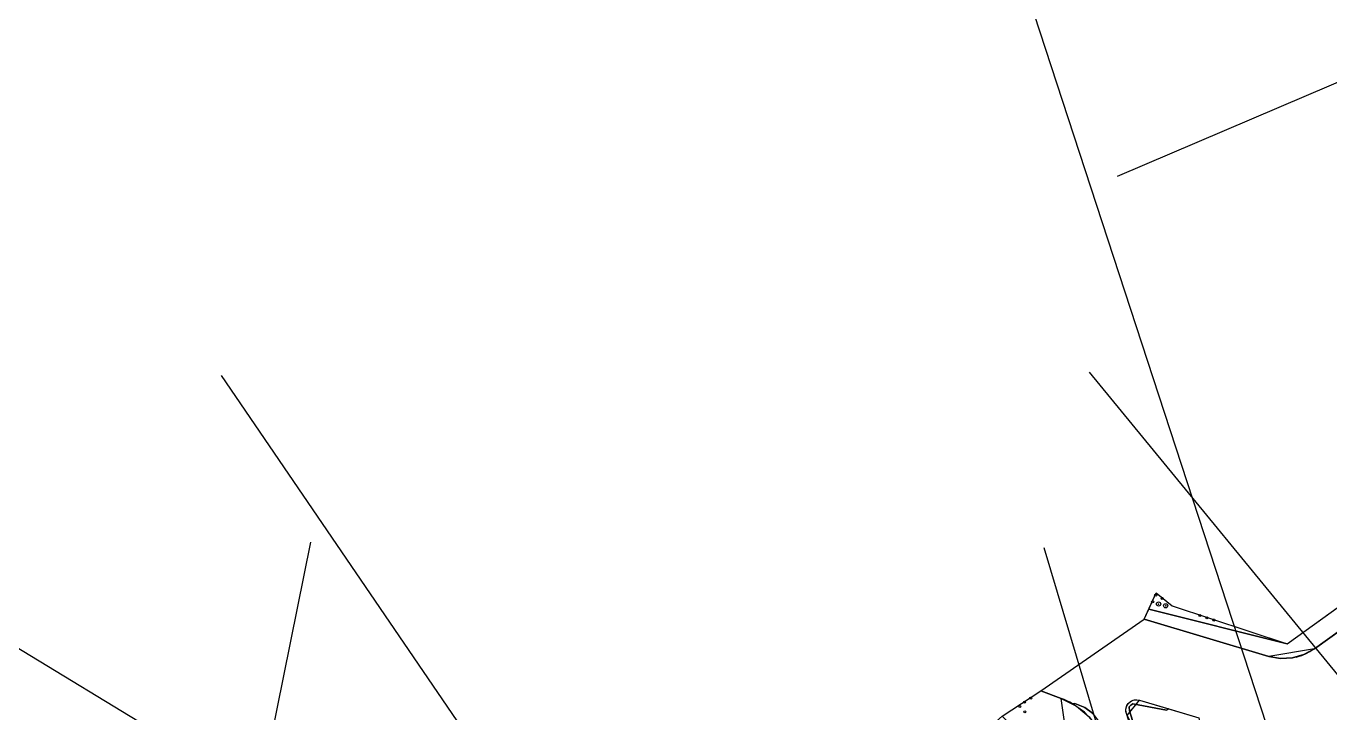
# Model space of a CAD drawing. Header units: metres. Extents: x 13966 to 15478, y -1639 to -430.
# Drawn here: x 14176.8 to 14424.7, y -1144.2 to -1013.7 of the extents above; entities that cross this region are included whole.
import ezdxf

# ---------------------------------------------------------------- set-up
doc = ezdxf.new("R2010")
doc.units = ezdxf.units.M
for name, color, linetype in [('BOUNDARY', 7, 'Continuous'), ('CURB', 7, 'Continuous'), ('ELECTR_CABLE_COMM', 7, 'Continuous'), ('GAS', 7, 'Continuous'), ('GRASS', 7, 'Continuous'), ('NEW_BUSH', 3, 'Continuous'), ('OVERHEAD_POWER_LINE', 7, 'Continuous'), ('ROAD', 7, 'Continuous'), ('SEWER', 7, 'Continuous'), ('SIDEWALK_PATH', 7, 'Continuous'), ('WATER_PIPELINE', 7, 'Continuous')]:
    doc.layers.add(name, color=color, linetype=linetype)

# ---------------------------------------------------------------- blocks, each defined once
blk = doc.blocks.new('СПИРЕЯ_GREFSHEIM')
blk.add_circle((0, 0), 0.2)
blk = doc.blocks.new('ПУЗЫРЕПЛОДНИК_LADY_IN_RED')
blk.add_circle((0, 0), 0.2)
blk = doc.blocks.new('ПУЗЫРЕПЛОДНИК_TINY_WINE_GOLD')
blk.add_circle((0, 0), 0.2)
blk = doc.blocks.new('ЛАПЧАТКА_GOLDFINGER')
blk.add_circle((0, 0), 0.2)
blk = doc.blocks.new('ИВА_БУЛЛАТА')
blk.add_circle((0, 0), 0.2)

msp = doc.modelspace()

# ---------------------------------------------------------------- linework, layer by layer
at = {"layer": 'BOUNDARY'}
msp.add_lwpolyline([(14176.49, -1312.41), (14184.57, -1319.31), (14192.53, -1311.31), (14190.24, -1310.16), (14184.83, -1305.81), (14208.19, -1287.6), (14207.63, -1286.61), (14264.84, -1243.37), (14286.49, -1226.17), (14287.65, -1227.77), (14291.05, -1225.3), (14290.15, -1224.05), (14371.42, -1162.56), (14359.3, -1147.59), (14360.24, -1146.74), (14362.4, -1144.83), (14369.74, -1140.02), (14389.41, -1126.41), (14391.67, -1121.39), (14394.71, -1123.83), (14416.58, -1131.07), (14571.79, -1019.44)], dxfattribs=at)
at = {"layer": 'CURB'}
for points in [[(14466.65, -1099.83), (14421.75, -1132.01), (14413.07, -1133.46), (14389.41, -1126.41)], [(14390.28, -1124.47), (14416.58, -1131.07)], [(14418.29, -1133.59), (14418.89, -1133.43), (14419.36, -1133.27), (14420.21, -1132.91), (14420.88, -1132.56), (14421.86, -1131.93), (14422.96, -1131.13), (14424.07, -1130.34)], [(14184.83, -1305.81), (14190.24, -1310.16), (14198.67, -1309.25), (14205.86, -1300.31), (14243.05, -1264.65), (14377.09, -1165.86), (14373.62, -1141.45), (14369.74, -1140.02)]]:
    msp.add_lwpolyline(points, dxfattribs=at)
msp.add_lwpolyline([(14388.75, -1153.42), (14386.17, -1144.69), (14388.48, -1141.79), (14399.78, -1145.15), (14400.4, -1148.68), (14391.94, -1154.92)], close=True, dxfattribs=at)
at = {"layer": 'ELECTR_CABLE_COMM'}
msp.add_line((14456.71, -1281.1), (14354.22, -967.82), dxfattribs=at)
at = {"layer": 'GAS'}
for p, q in [((14213.89, -1080.05), (14309.71, -1220.46)), ((14378.96, -1079.46), (14616.6, -1369.15)), ((14370.31, -1112.78), (14399.07, -1209.19))]:
    msp.add_line(p, q, dxfattribs=at)
at = {"layer": 'GRASS'}
for points in [[(14416.58, -1131.07), (14390.28, -1124.47), (14391.67, -1121.39), (14394.71, -1123.83)], [(14380.24, -1162.65), (14362.4, -1144.83), (14369.74, -1140.02), (14373.62, -1141.45), (14376.5, -1142.9), (14378.93, -1144.94), (14380.85, -1147.48), (14382.15, -1150.42), (14382.75, -1153.58), (14382.62, -1156.76), (14381.77, -1159.82)], [(14386.17, -1144.69), (14385.95, -1144.13), (14385.91, -1143.55), (14386.04, -1142.98), (14386.34, -1142.46), (14386.78, -1142.05), (14387.31, -1141.8), (14387.89, -1141.7), (14388.48, -1141.79), (14394.08, -1143.45), (14393.61, -1143.71), (14387.25, -1142.5), (14386.83, -1142.72), (14386.55, -1143.02), (14386.62, -1143.79), (14387.81, -1147.7), (14388.34, -1149.65), (14388.21, -1149.83), (14387.84, -1148.49), (14387.37, -1147.19), (14386.81, -1145.92)]]:
    msp.add_lwpolyline(points, close=True, dxfattribs=at)
msp.add_lwpolyline([(14387.81, -1147.7), (14386.62, -1143.79), (14386.55, -1143.02), (14386.83, -1142.72), (14387.25, -1142.5), (14393.61, -1143.71), (14394.08, -1143.45), (14399.78, -1145.15)], dxfattribs=at)
at = {"layer": 'NEW_BUSH'}
for centre in [(14392.13, -1123.51), (14393.48, -1123.85)]:
    msp.add_circle(centre, 0.4, dxfattribs=at)
for p in [(14392.13, -1123.51), (14393.48, -1123.85)]:
    msp.add_point(p, dxfattribs=at)
at = {"layer": 'OVERHEAD_POWER_LINE'}
msp.add_line((14361.8, -1245.04), (14131.43, -1105.36), dxfattribs=at)
at = {"layer": 'ROAD'}
for points in [[(14379.57, -1144.24), (14378.08, -1143.19), (14376.18, -1142.4), (14375.76, -1142.45), (14375.24, -1142.16), (14374.71, -1141.9), (14374.17, -1141.66), (14373.62, -1141.45), (14369.74, -1140.02), (14389.41, -1126.41), (14413.07, -1133.46), (14415.32, -1133.86), (14417.58, -1133.74), (14419.75, -1133.12), (14421.75, -1132.01), (14466.65, -1099.83)], [(14385.97, -1144.22), (14385.92, -1143.96), (14385.91, -1143.7), (14385.96, -1143.24), (14386.12, -1142.81), (14386.37, -1142.42), (14386.71, -1142.1), (14387.12, -1141.87), (14387.56, -1141.73), (14388.02, -1141.71), (14388.48, -1141.79), (14394.08, -1143.45), (14399.78, -1145.15)]]:
    msp.add_lwpolyline(points, dxfattribs=at)
msp.add_lwpolyline([(14380.8, -1161.77), (14381.99, -1159.25), (14382.65, -1156.57), (14382.77, -1153.81), (14382.33, -1151.05), (14381.37, -1148.44), (14379.91, -1146.09), (14378.03, -1144.07), (14375.76, -1142.45), (14376.18, -1142.4), (14378.08, -1143.19), (14379.57, -1144.24), (14381.03, -1146.23), (14381.82, -1147.74), (14382.65, -1149.99), (14382.95, -1151.15), (14383.28, -1153.85), (14383.04, -1156.62), (14382.64, -1158.28), (14382.26, -1159.42), (14381.11, -1161.98)], close=True, dxfattribs=at)
at = {"layer": 'SEWER'}
msp.add_line((14384.3, -1042.2), (14683.28, -914.54), dxfattribs=at)
at = {"layer": 'SIDEWALK_PATH'}
msp.add_lwpolyline([(14413.07, -1133.46), (14389.41, -1126.41), (14390.28, -1124.47), (14416.58, -1131.07), (14571.77, -1019.45), (14572.36, -1020.29), (14572.85, -1021.37), (14572.89, -1022.52), (14572.49, -1023.6), (14571.67, -1024.47), (14421.75, -1132.01), (14419.75, -1133.12), (14417.58, -1133.74), (14415.32, -1133.86)], close=True, dxfattribs=at)
at = {"layer": 'WATER_PIPELINE'}
msp.add_line((14230.83, -1111.77), (14176.82, -1380.28), dxfattribs=at)

# ---------------------------------------------------------------- block references
at = {"layer": 'BUSH'}
for name, p in [('ПУЗЫРЕПЛОДНИК_LADY_IN_RED', (14391, -1123.11)), ('ПУЗЫРЕПЛОДНИК_TINY_WINE_GOLD', (14391.58, -1121.84)), ('ЛАПЧАТКА_GOLDFINGER', (14392.82, -1122.44)), ('СПИРЕЯ_GREFSHEIM', (14399.98, -1125.68)), ('ПУЗЫРЕПЛОДНИК_LADY_IN_RED', (14401.31, -1126.12)), ('ПУЗЫРЕПЛОДНИК_TINY_WINE_GOLD', (14402.64, -1126.56)), ('ИВА_БУЛЛАТА', (14365.73, -1143)), ('СПИРЕЯ_GREFSHEIM', (14366.63, -1142.18)), ('ПУЗЫРЕПЛОДНИК_LADY_IN_RED', (14367.81, -1141.41)), ('ЛАПЧАТКА_GOLDFINGER', (14366.7, -1143.99))]:
    msp.add_blockref(name, p, dxfattribs=at)

doc.saveas('drawing.dxf')
